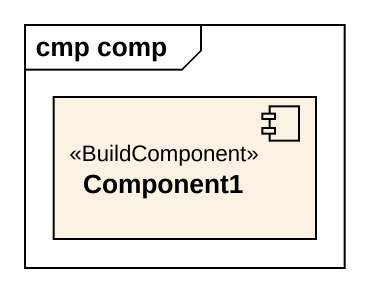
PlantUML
@startuml
mainframe cmp comp
component Component1 <<BuildComponent>>
@enduml
